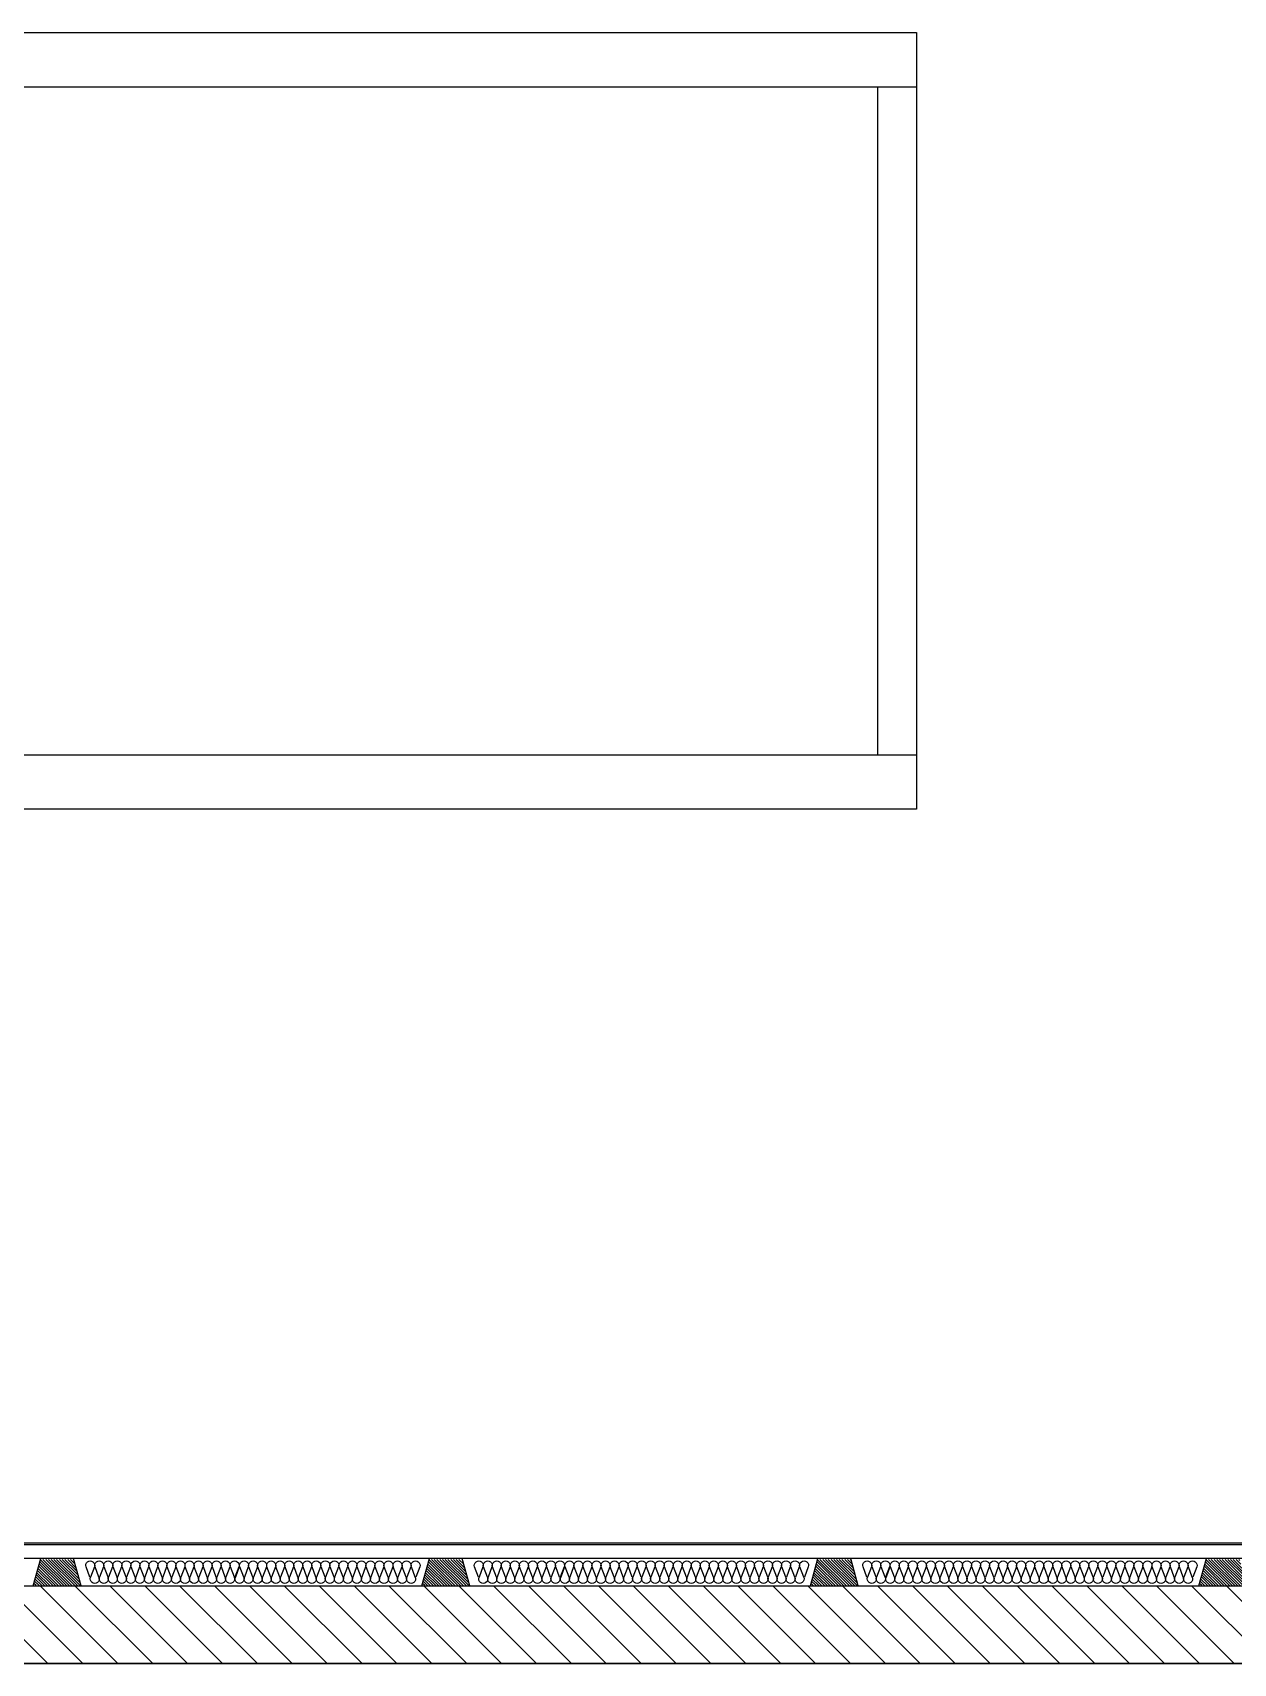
# Model space of a CAD drawing. Header units: millimetres. Extents: x 10 to 76.1, y 10 to 63.5.
# Drawn here: x 38.478 to 40.023, y 22.792 to 24.892 of the extents above; entities that cross this region are included whole.
import ezdxf

# ---------------------------------------------------------------- set-up
doc = ezdxf.new("R2010")
doc.units = ezdxf.units.MM
for name, color, linetype in [('durlok', 3, 'Continuous'), ('lana de vidrio', 2, 'Continuous'), ('Muros', 7, 'Continuous'), ('Relleno', 9, 'Continuous')]:
    doc.layers.add(name, color=color, linetype=linetype)

# ---------------------------------------------------------------- blocks, each defined once
blk = doc.blocks.new('*X8')
at = {"color": 0}
for p, q in [((628.8661, 452.4359), (628.8968, 452.4666)), ((628.8665, 452.4328), (628.9003, 452.4666)), ((628.8674, 452.4408), (628.8932, 452.4666)), ((628.8688, 452.4457), (628.8897, 452.4666)), ((628.87, 452.4328), (628.9038, 452.4666)), ((628.8702, 452.4506), (628.8862, 452.4666)), ((628.8715, 452.4555), (628.8826, 452.4666)), ((628.8729, 452.4604), (628.8791, 452.4666)), ((628.8736, 452.4328), (628.9074, 452.4666)), ((628.8743, 452.4653), (628.8756, 452.4666)), ((628.8771, 452.4328), (628.9109, 452.4666)), ((628.8806, 452.4328), (628.9145, 452.4666)), ((628.8842, 452.4328), (628.9175, 452.4661)), ((628.8877, 452.4328), (628.9183, 452.4633)), ((628.8912, 452.4328), (628.9191, 452.4606)), ((628.8948, 452.4328), (628.9198, 452.4578)), ((628.8983, 452.4328), (628.9206, 452.4551)), ((628.9019, 452.4328), (628.9214, 452.4523)), ((628.9054, 452.4328), (628.9222, 452.4495)), ((628.9089, 452.4328), (628.9229, 452.4468)), ((628.9125, 452.4328), (628.9237, 452.444)), ((628.916, 452.4328), (628.9245, 452.4412)), ((628.9195, 452.4328), (628.9253, 452.4385)), ((628.9231, 452.4328), (628.926, 452.4357)), ((628.9266, 452.4328), (628.9268, 452.4329))]:
    blk.add_line(p, q, dxfattribs=at)

msp = doc.modelspace()

# ---------------------------------------------------------------- hatches: boundary and pattern name
at = {"layer": 'Relleno', "linetype": 'Continuous', "extrusion": (-2.44929e-16, 0, -1)}
h = msp.add_hatch(dxfattribs=at)
h.set_pattern_fill('ANSI31', color=256, scale=0.01, style=0)
h.paths.add_polyline_path([(-34.9032, 22.7923), (-34.9032, 22.8923), (-44.6382, 22.8923), (-44.6382, 22.7923)])

# ---------------------------------------------------------------- linework, layer by layer
at = {"extrusion": (-1.22465e-16, 0, -1)}
msp.add_line((44.134, 22.9473), (36.8856, 22.9473), dxfattribs=at)
at = {"linetype": 'Continuous', "extrusion": (0, 1, 0)}
for p, q in [((36.8856, 22.9453), (44.134, 22.9453)), ((44.134, 22.9273), (36.8856, 22.9273))]:
    msp.add_line(p, q, dxfattribs=at)
at = {"layer": 'durlok'}
for p, q in [((37.6157, 24.8923), (39.6157, 24.8923)), ((39.6157, 24.8923), (39.6157, 23.8923)), ((37.6157, 24.8223), (39.6157, 24.8223)), ((39.5657, 23.9623), (39.5657, 24.8223)), ((37.6157, 23.9623), (39.6157, 23.9623)), ((39.6157, 23.8923), (37.6157, 23.8923))]:
    msp.add_line(p, q, dxfattribs=at)
at = {"layer": 'lana de vidrio', "extrusion": (-1.22465e-16, 0, -1)}
for p, q in [((38.479, 22.8923), (38.4888, 22.9273)), ((38.5407, 22.8923), (38.5309, 22.9273)), ((38.979, 22.8923), (38.9888, 22.9273)), ((39.0407, 22.8923), (39.0309, 22.9273)), ((39.479, 22.8923), (39.4888, 22.9273)), ((39.5407, 22.8923), (39.5309, 22.9273)), ((39.979, 22.8923), (39.9888, 22.9273))]:
    msp.add_line(p, q, dxfattribs=at)
at = {"layer": 'lana de vidrio', "color": 2, "extrusion": (-1.22465e-16, 0, -1)}
for p, q in [((38.5519, 22.9032), (38.5469, 22.9165)), ((38.5577, 22.9165), (38.5527, 22.9032)), ((38.5635, 22.9032), (38.5585, 22.9165)), ((38.5694, 22.9165), (38.5643, 22.9032)), ((38.5752, 22.9032), (38.5701, 22.9165)), ((38.5752, 22.9032), (38.5701, 22.9165)), ((38.581, 22.9165), (38.5759, 22.9032)), ((38.5868, 22.9032), (38.5817, 22.9165)), ((38.5926, 22.9165), (38.5875, 22.9032)), ((38.5984, 22.9032), (38.5933, 22.9165)), ((38.6042, 22.9165), (38.5991, 22.9032)), ((38.61, 22.9032), (38.605, 22.9165)), ((38.6158, 22.9165), (38.6108, 22.9032)), ((38.6216, 22.9032), (38.6166, 22.9165)), ((38.6274, 22.9165), (38.6224, 22.9032)), ((38.6332, 22.9032), (38.6282, 22.9165)), ((38.639, 22.9165), (38.634, 22.9032)), ((38.6448, 22.9032), (38.6398, 22.9165)), ((38.6506, 22.9165), (38.6456, 22.9032)), ((38.6565, 22.9032), (38.6514, 22.9165)), ((38.6623, 22.9165), (38.6572, 22.9032)), ((38.6681, 22.9032), (38.663, 22.9165)), ((38.6739, 22.9165), (38.6688, 22.9032)), ((38.6797, 22.9032), (38.6746, 22.9165)), ((38.6855, 22.9165), (38.6804, 22.9032)), ((38.6913, 22.9032), (38.6862, 22.9165)), ((38.6971, 22.9165), (38.6921, 22.9032)), ((38.7029, 22.9032), (38.6979, 22.9165)), ((38.7087, 22.9165), (38.7037, 22.9032)), ((38.7145, 22.9032), (38.7095, 22.9165)), ((38.7203, 22.9165), (38.7153, 22.9032)), ((38.7261, 22.9032), (38.7211, 22.9165)), ((38.7319, 22.9165), (38.7269, 22.9032)), ((38.7378, 22.9032), (38.7327, 22.9165)), ((38.7436, 22.9165), (38.7385, 22.9032)), ((38.7441, 22.9165), (38.7391, 22.9032)), ((38.7499, 22.9032), (38.7449, 22.9165)), ((38.7557, 22.9165), (38.7507, 22.9032)), ((38.7616, 22.9032), (38.7565, 22.9165)), ((38.7616, 22.9032), (38.7565, 22.9165)), ((38.7674, 22.9165), (38.7623, 22.9032)), ((38.7732, 22.9032), (38.7681, 22.9165)), ((38.779, 22.9165), (38.7739, 22.9032)), ((38.7848, 22.9032), (38.7797, 22.9165)), ((38.7906, 22.9165), (38.7855, 22.9032)), ((38.7964, 22.9032), (38.7913, 22.9165)), ((38.8022, 22.9165), (38.7971, 22.9032)), ((38.808, 22.9032), (38.803, 22.9165)), ((38.8138, 22.9165), (38.8088, 22.9032)), ((38.8196, 22.9032), (38.8146, 22.9165)), ((38.8254, 22.9165), (38.8204, 22.9032)), ((38.8312, 22.9032), (38.8262, 22.9165)), ((38.837, 22.9165), (38.832, 22.9032)), ((38.8428, 22.9032), (38.8378, 22.9165)), ((38.8428, 22.9032), (38.8378, 22.9165)), ((38.8428, 22.9032), (38.8378, 22.9165)), ((38.8487, 22.9165), (38.8436, 22.9032)), ((38.8545, 22.9032), (38.8494, 22.9165)), ((38.8603, 22.9165), (38.8552, 22.9032)), ((38.8661, 22.9032), (38.861, 22.9165)), ((38.8719, 22.9165), (38.8668, 22.9032)), ((38.8777, 22.9032), (38.8726, 22.9165)), ((38.8835, 22.9165), (38.8784, 22.9032)), ((38.8893, 22.9032), (38.8843, 22.9165)), ((38.8951, 22.9165), (38.8901, 22.9032)), ((38.9009, 22.9032), (38.8959, 22.9165)), ((38.9067, 22.9165), (38.9017, 22.9032)), ((38.9125, 22.9032), (38.9075, 22.9165)), ((38.9183, 22.9165), (38.9133, 22.9032)), ((38.9241, 22.9032), (38.9191, 22.9165)), ((38.93, 22.9165), (38.9249, 22.9032)), ((38.93, 22.9165), (38.9249, 22.9032)), ((38.9358, 22.9032), (38.9307, 22.9165)), ((38.9416, 22.9165), (38.9365, 22.9032)), ((38.9474, 22.9032), (38.9423, 22.9165)), ((38.9532, 22.9165), (38.9481, 22.9032)), ((38.959, 22.9032), (38.9539, 22.9165)), ((38.9648, 22.9165), (38.9597, 22.9032)), ((38.9706, 22.9032), (38.9656, 22.9165)), ((38.9764, 22.9165), (38.9714, 22.9032)), ((39.0519, 22.9032), (39.0468, 22.9165)), ((39.0577, 22.9165), (39.0527, 22.9032)), ((39.0635, 22.9032), (39.0585, 22.9165)), ((39.0693, 22.9165), (39.0643, 22.9032)), ((39.0751, 22.9032), (39.0701, 22.9165)), ((39.0809, 22.9165), (39.0759, 22.9032)), ((39.0867, 22.9032), (39.0817, 22.9165)), ((39.0925, 22.9165), (39.0875, 22.9032)), ((39.0984, 22.9032), (39.0933, 22.9165)), ((39.1042, 22.9165), (39.0991, 22.9032)), ((39.11, 22.9032), (39.1049, 22.9165)), ((39.1158, 22.9165), (39.1107, 22.9032)), ((39.1216, 22.9032), (39.1165, 22.9165)), ((39.1274, 22.9165), (39.1223, 22.9032)), ((39.1332, 22.9032), (39.1281, 22.9165)), ((39.139, 22.9165), (39.134, 22.9032)), ((39.1448, 22.9032), (39.1398, 22.9165)), ((39.1506, 22.9165), (39.1456, 22.9032)), ((39.1564, 22.9032), (39.1514, 22.9165)), ((39.1622, 22.9165), (39.1572, 22.9032)), ((39.1628, 22.9165), (39.1578, 22.9032)), ((39.1686, 22.9032), (39.1636, 22.9165)), ((39.1744, 22.9165), (39.1694, 22.9032)), ((39.1802, 22.9032), (39.1752, 22.9165)), ((39.1802, 22.9032), (39.1752, 22.9165)), ((39.186, 22.9165), (39.181, 22.9032)), ((39.1918, 22.9032), (39.1868, 22.9165)), ((39.1976, 22.9165), (39.1926, 22.9032)), ((39.2034, 22.9032), (39.1984, 22.9165)), ((39.2093, 22.9165), (39.2042, 22.9032)), ((39.2151, 22.9032), (39.21, 22.9165)), ((39.2209, 22.9165), (39.2158, 22.9032)), ((39.2267, 22.9032), (39.2216, 22.9165)), ((39.2325, 22.9165), (39.2274, 22.9032)), ((39.2383, 22.9032), (39.2332, 22.9165)), ((39.2441, 22.9165), (39.239, 22.9032)), ((39.2499, 22.9032), (39.2449, 22.9165)), ((39.2557, 22.9165), (39.2507, 22.9032)), ((39.2615, 22.9032), (39.2565, 22.9165)), ((39.2615, 22.9032), (39.2565, 22.9165)), ((39.2615, 22.9032), (39.2565, 22.9165)), ((39.2673, 22.9165), (39.2623, 22.9032)), ((39.2731, 22.9032), (39.2681, 22.9165)), ((39.2789, 22.9165), (39.2739, 22.9032)), ((39.2847, 22.9032), (39.2797, 22.9165)), ((39.2906, 22.9165), (39.2855, 22.9032)), ((39.2964, 22.9032), (39.2913, 22.9165)), ((39.3022, 22.9165), (39.2971, 22.9032)), ((39.308, 22.9032), (39.3029, 22.9165)), ((39.3138, 22.9165), (39.3087, 22.9032)), ((39.3196, 22.9032), (39.3145, 22.9165)), ((39.3254, 22.9165), (39.3203, 22.9032)), ((39.3312, 22.9032), (39.3262, 22.9165)), ((39.337, 22.9165), (39.332, 22.9032)), ((39.3428, 22.9032), (39.3378, 22.9165)), ((39.3486, 22.9165), (39.3436, 22.9032)), ((39.3486, 22.9165), (39.3436, 22.9032)), ((39.3544, 22.9032), (39.3494, 22.9165)), ((39.3602, 22.9165), (39.3552, 22.9032)), ((39.366, 22.9032), (39.361, 22.9165)), ((39.3719, 22.9165), (39.3668, 22.9032)), ((39.3777, 22.9032), (39.3726, 22.9165)), ((39.3835, 22.9165), (39.3784, 22.9032)), ((39.3893, 22.9032), (39.3842, 22.9165)), ((39.3951, 22.9165), (39.39, 22.9032)), ((39.4009, 22.9032), (39.3958, 22.9165)), ((39.4067, 22.9165), (39.4016, 22.9032)), ((39.4125, 22.9032), (39.4074, 22.9165)), ((39.4125, 22.9032), (39.4074, 22.9165)), ((39.4183, 22.9165), (39.4133, 22.9032)), ((39.4241, 22.9032), (39.4191, 22.9165)), ((39.4299, 22.9165), (39.4249, 22.9032)), ((39.4357, 22.9032), (39.4307, 22.9165)), ((39.4415, 22.9165), (39.4365, 22.9032)), ((39.4473, 22.9032), (39.4423, 22.9165)), ((39.4531, 22.9165), (39.4481, 22.9032)), ((39.459, 22.9032), (39.4539, 22.9165)), ((39.4648, 22.9165), (39.4597, 22.9032)), ((39.4706, 22.9032), (39.4655, 22.9165)), ((39.4764, 22.9165), (39.4713, 22.9032)), ((39.5519, 22.9032), (39.5468, 22.9165)), ((39.5577, 22.9165), (39.5526, 22.9032)), ((39.5635, 22.9032), (39.5584, 22.9165)), ((39.5693, 22.9165), (39.5642, 22.9032)), ((39.5751, 22.9032), (39.57, 22.9165)), ((39.5809, 22.9165), (39.5759, 22.9032)), ((39.5815, 22.9165), (39.5764, 22.9032)), ((39.5873, 22.9032), (39.5822, 22.9165)), ((39.5931, 22.9165), (39.588, 22.9032)), ((39.5989, 22.9032), (39.5938, 22.9165)), ((39.5989, 22.9032), (39.5938, 22.9165)), ((39.6047, 22.9165), (39.5996, 22.9032)), ((39.6105, 22.9032), (39.6055, 22.9165)), ((39.6163, 22.9165), (39.6113, 22.9032)), ((39.6221, 22.9032), (39.6171, 22.9165)), ((39.6279, 22.9165), (39.6229, 22.9032)), ((39.6337, 22.9032), (39.6287, 22.9165)), ((39.6395, 22.9165), (39.6345, 22.9032)), ((39.6453, 22.9032), (39.6403, 22.9165)), ((39.6512, 22.9165), (39.6461, 22.9032)), ((39.657, 22.9032), (39.6519, 22.9165)), ((39.6628, 22.9165), (39.6577, 22.9032)), ((39.6686, 22.9032), (39.6635, 22.9165)), ((39.6744, 22.9165), (39.6693, 22.9032)), ((39.6802, 22.9032), (39.6751, 22.9165)), ((39.6802, 22.9032), (39.6751, 22.9165)), ((39.6802, 22.9032), (39.6751, 22.9165)), ((39.686, 22.9165), (39.6809, 22.9032)), ((39.6918, 22.9032), (39.6868, 22.9165)), ((39.6976, 22.9165), (39.6926, 22.9032)), ((39.7034, 22.9032), (39.6984, 22.9165)), ((39.7092, 22.9165), (39.7042, 22.9032)), ((39.715, 22.9032), (39.71, 22.9165)), ((39.7208, 22.9165), (39.7158, 22.9032)), ((39.7266, 22.9032), (39.7216, 22.9165)), ((39.7325, 22.9165), (39.7274, 22.9032)), ((39.7383, 22.9032), (39.7332, 22.9165)), ((39.7441, 22.9165), (39.739, 22.9032)), ((39.7499, 22.9032), (39.7448, 22.9165)), ((39.7557, 22.9165), (39.7506, 22.9032)), ((39.7615, 22.9032), (39.7564, 22.9165)), ((39.7673, 22.9165), (39.7622, 22.9032)), ((39.7673, 22.9165), (39.7622, 22.9032)), ((39.7731, 22.9032), (39.768, 22.9165)), ((39.7789, 22.9165), (39.7739, 22.9032)), ((39.7847, 22.9032), (39.7797, 22.9165)), ((39.7905, 22.9165), (39.7855, 22.9032)), ((39.7963, 22.9032), (39.7913, 22.9165)), ((39.8021, 22.9165), (39.7971, 22.9032)), ((39.8079, 22.9032), (39.8029, 22.9165)), ((39.8137, 22.9165), (39.8087, 22.9032)), ((39.8196, 22.9032), (39.8145, 22.9165)), ((39.8254, 22.9165), (39.8203, 22.9032)), ((39.8312, 22.9032), (39.8261, 22.9165)), ((39.8312, 22.9032), (39.8261, 22.9165)), ((39.837, 22.9165), (39.8319, 22.9032)), ((39.8428, 22.9032), (39.8377, 22.9165)), ((39.8486, 22.9165), (39.8435, 22.9032)), ((39.8544, 22.9032), (39.8493, 22.9165)), ((39.8602, 22.9165), (39.8552, 22.9032)), ((39.866, 22.9032), (39.861, 22.9165)), ((39.8718, 22.9165), (39.8668, 22.9032)), ((39.8776, 22.9032), (39.8726, 22.9165)), ((39.8834, 22.9165), (39.8784, 22.9032)), ((39.8892, 22.9032), (39.8842, 22.9165)), ((39.895, 22.9165), (39.89, 22.9032)), ((39.9009, 22.9032), (39.8958, 22.9165)), ((39.9067, 22.9165), (39.9016, 22.9032)), ((39.9125, 22.9032), (39.9074, 22.9165)), ((39.9183, 22.9165), (39.9132, 22.9032)), ((39.9241, 22.9032), (39.919, 22.9165)), ((39.9299, 22.9165), (39.9248, 22.9032)), ((39.9357, 22.9032), (39.9306, 22.9165)), ((39.9415, 22.9165), (39.9365, 22.9032)), ((39.9473, 22.9032), (39.9423, 22.9165)), ((39.9531, 22.9165), (39.9481, 22.9032)), ((39.9589, 22.9032), (39.9539, 22.9165)), ((39.9647, 22.9165), (39.9597, 22.9032)), ((39.9705, 22.9032), (39.9655, 22.9165)), ((39.9763, 22.9165), (39.9713, 22.9032))]:
    msp.add_line(p, q, dxfattribs=at)
for centre, start, end in [((-38.5523, 22.9186), 339.2034, 200.7966), ((-38.5639, 22.9186), 339.2034, 200.7966), ((-38.5755, 22.9186), 339.2034, 200.7966), ((-38.5872, 22.9186), 339.2034, 200.7966), ((-38.5988, 22.9186), 339.2034, 200.7966), ((-38.6104, 22.9186), 339.2034, 200.7966), ((-38.622, 22.9186), 339.2034, 200.7966), ((-38.6336, 22.9186), 339.2034, 200.7966), ((-38.6452, 22.9186), 339.2034, 200.7966), ((-38.6568, 22.9186), 339.2034, 200.7966), ((-38.6684, 22.9186), 339.2034, 200.7966), ((-38.6801, 22.9186), 339.2034, 200.7966), ((-38.6917, 22.9186), 339.2034, 200.7966), ((-38.7033, 22.9186), 339.2034, 200.7966), ((-38.7149, 22.9186), 339.2034, 200.7966), ((-38.7265, 22.9186), 339.2034, 200.7966), ((-38.7381, 22.9186), 339.2034, 200.7966), ((-38.7503, 22.9186), 339.2034, 200.7966), ((-38.7619, 22.9186), 339.2034, 200.7966), ((-38.7735, 22.9186), 339.2034, 200.7966), ((-38.7852, 22.9186), 339.2034, 200.7966), ((-38.7968, 22.9186), 339.2034, 200.7966), ((-38.8084, 22.9186), 339.2034, 200.7966), ((-38.82, 22.9186), 339.2034, 200.7966), ((-38.8316, 22.9186), 339.2034, 200.7966), ((-38.8432, 22.9186), 339.2034, 200.7966), ((-38.8548, 22.9186), 339.2034, 200.7966), ((-38.8665, 22.9186), 339.2034, 200.7966), ((-38.8781, 22.9186), 339.2034, 200.7966), ((-38.8897, 22.9186), 339.2034, 200.7966), ((-38.9013, 22.9186), 339.2034, 200.7966), ((-38.9129, 22.9186), 339.2034, 200.7966), ((-38.9245, 22.9186), 339.2034, 200.7966), ((-38.9361, 22.9186), 339.2034, 200.7966), ((-38.9478, 22.9186), 339.2034, 200.7966), ((-38.9594, 22.9186), 339.2034, 200.7966), ((-38.971, 22.9186), 339.2034, 200.7966), ((-39.0523, 22.9186), 339.2034, 200.7966), ((-39.0639, 22.9186), 339.2034, 200.7966), ((-39.0755, 22.9186), 339.2034, 200.7966), ((-39.0871, 22.9186), 339.2034, 200.7966), ((-39.0987, 22.9186), 339.2034, 200.7966), ((-39.1103, 22.9186), 339.2034, 200.7966), ((-39.122, 22.9186), 339.2034, 200.7966), ((-39.1336, 22.9186), 339.2034, 200.7966), ((-39.1452, 22.9186), 339.2034, 200.7966), ((-39.1568, 22.9186), 339.2034, 200.7966), ((-39.169, 22.9186), 339.2034, 200.7966), ((-39.1806, 22.9186), 339.2034, 200.7966), ((-39.1922, 22.9186), 339.2034, 200.7966), ((-39.2038, 22.9186), 339.2034, 200.7966), ((-39.2154, 22.9186), 339.2034, 200.7966), ((-39.2271, 22.9186), 339.2034, 200.7966), ((-39.2387, 22.9186), 339.2034, 200.7966), ((-39.2503, 22.9186), 339.2034, 200.7966), ((-39.2619, 22.9186), 339.2034, 200.7966), ((-39.2735, 22.9186), 339.2034, 200.7966), ((-39.2851, 22.9186), 339.2034, 200.7966), ((-39.2967, 22.9186), 339.2034, 200.7966), ((-39.3084, 22.9186), 339.2034, 200.7966), ((-39.32, 22.9186), 339.2034, 200.7966), ((-39.3316, 22.9186), 339.2034, 200.7966), ((-39.3432, 22.9186), 339.2034, 200.7966), ((-39.3548, 22.9186), 339.2034, 200.7966), ((-39.3664, 22.9186), 339.2034, 200.7966), ((-39.378, 22.9186), 339.2034, 200.7966), ((-39.3897, 22.9186), 339.2034, 200.7966), ((-39.4013, 22.9186), 339.2034, 200.7966), ((-39.4129, 22.9186), 339.2034, 200.7966), ((-39.4245, 22.9186), 339.2034, 200.7966), ((-39.4361, 22.9186), 339.2034, 200.7966), ((-39.4477, 22.9186), 339.2034, 200.7966), ((-39.4593, 22.9186), 339.2034, 200.7966), ((-39.4709, 22.9186), 339.2034, 200.7966), ((-39.5522, 22.9186), 339.2034, 200.7966), ((-39.5639, 22.9186), 339.2034, 200.7966), ((-39.5755, 22.9186), 339.2034, 200.7966), ((-39.5877, 22.9186), 339.2034, 200.7966), ((-39.5993, 22.9186), 339.2034, 200.7966), ((-39.6109, 22.9186), 339.2034, 200.7966), ((-39.6225, 22.9186), 339.2034, 200.7966), ((-39.6341, 22.9186), 339.2034, 200.7966), ((-39.6457, 22.9186), 339.2034, 200.7966), ((-39.6573, 22.9186), 339.2034, 200.7966), ((-39.669, 22.9186), 339.2034, 200.7966), ((-39.6806, 22.9186), 339.2034, 200.7966), ((-39.6922, 22.9186), 339.2034, 200.7966), ((-39.7038, 22.9186), 339.2034, 200.7966), ((-39.7154, 22.9186), 339.2034, 200.7966), ((-39.727, 22.9186), 339.2034, 200.7966), ((-39.7386, 22.9186), 339.2034, 200.7966), ((-39.7503, 22.9186), 339.2034, 200.7966), ((-39.7619, 22.9186), 339.2034, 200.7966), ((-39.7735, 22.9186), 339.2034, 200.7966), ((-39.7851, 22.9186), 339.2034, 200.7966), ((-39.7967, 22.9186), 339.2034, 200.7966), ((-39.8083, 22.9186), 339.2034, 200.7966), ((-39.8199, 22.9186), 339.2034, 200.7966), ((-39.8315, 22.9186), 339.2034, 200.7966), ((-39.8432, 22.9186), 339.2034, 200.7966), ((-39.8548, 22.9186), 339.2034, 200.7966), ((-39.8664, 22.9186), 339.2034, 200.7966), ((-39.878, 22.9186), 339.2034, 200.7966), ((-39.8896, 22.9186), 339.2034, 200.7966), ((-39.9012, 22.9186), 339.2034, 200.7966), ((-39.9128, 22.9186), 339.2034, 200.7966), ((-39.9245, 22.9186), 339.2034, 200.7966), ((-39.9361, 22.9186), 339.2034, 200.7966), ((-39.9477, 22.9186), 339.2034, 200.7966), ((-39.9593, 22.9186), 339.2034, 200.7966), ((-39.9709, 22.9186), 339.2034, 200.7966), ((-38.5581, 22.9011), 159.2034, 20.7966), ((-38.5697, 22.9011), 159.2034, 20.7966), ((-38.5813, 22.9011), 159.2034, 20.7966), ((-38.593, 22.9011), 159.2034, 20.7966), ((-38.6046, 22.9011), 159.2034, 20.7966), ((-38.6162, 22.9011), 159.2034, 20.7966), ((-38.6278, 22.9011), 159.2034, 20.7966), ((-38.6394, 22.9011), 159.2034, 20.7966), ((-38.651, 22.9011), 159.2034, 20.7966), ((-38.6626, 22.9011), 159.2034, 20.7966), ((-38.6743, 22.9011), 159.2034, 20.7966), ((-38.6859, 22.9011), 159.2034, 20.7966), ((-38.6975, 22.9011), 159.2034, 20.7966), ((-38.7091, 22.9011), 159.2034, 20.7966), ((-38.7207, 22.9011), 159.2034, 20.7966), ((-38.7323, 22.9011), 159.2034, 20.7966), ((-38.7445, 22.9011), 159.2034, 20.7966), ((-38.7561, 22.9011), 159.2034, 20.7966), ((-38.7677, 22.9011), 159.2034, 20.7966), ((-38.7794, 22.9011), 159.2034, 20.7966), ((-38.791, 22.9011), 159.2034, 20.7966), ((-38.8026, 22.9011), 159.2034, 20.7966), ((-38.8142, 22.9011), 159.2034, 20.7966), ((-38.8258, 22.9011), 159.2034, 20.7966), ((-38.8374, 22.9011), 159.2034, 20.7966), ((-38.849, 22.9011), 159.2034, 20.7966), ((-38.8606, 22.9011), 159.2034, 20.7966), ((-38.8723, 22.9011), 159.2034, 20.7966), ((-38.8839, 22.9011), 159.2034, 20.7966), ((-38.8955, 22.9011), 159.2034, 20.7966), ((-38.9071, 22.9011), 159.2034, 20.7966), ((-38.9187, 22.9011), 159.2034, 20.7966), ((-38.9303, 22.9011), 159.2034, 20.7966), ((-38.9419, 22.9011), 159.2034, 20.7966), ((-38.9536, 22.9011), 159.2034, 20.7966), ((-38.9652, 22.9011), 159.2034, 20.7966), ((-39.0581, 22.9011), 159.2034, 20.7966), ((-39.0697, 22.9011), 159.2034, 20.7966), ((-39.0813, 22.9011), 159.2034, 20.7966), ((-39.0929, 22.9011), 159.2034, 20.7966), ((-39.1045, 22.9011), 159.2034, 20.7966), ((-39.1162, 22.9011), 159.2034, 20.7966), ((-39.1278, 22.9011), 159.2034, 20.7966), ((-39.1394, 22.9011), 159.2034, 20.7966), ((-39.151, 22.9011), 159.2034, 20.7966), ((-39.1632, 22.9011), 159.2034, 20.7966), ((-39.1748, 22.9011), 159.2034, 20.7966), ((-39.1864, 22.9011), 159.2034, 20.7966), ((-39.198, 22.9011), 159.2034, 20.7966), ((-39.2096, 22.9011), 159.2034, 20.7966), ((-39.2212, 22.9011), 159.2034, 20.7966), ((-39.2329, 22.9011), 159.2034, 20.7966), ((-39.2445, 22.9011), 159.2034, 20.7966), ((-39.2561, 22.9011), 159.2034, 20.7966), ((-39.2677, 22.9011), 159.2034, 20.7966), ((-39.2793, 22.9011), 159.2034, 20.7966), ((-39.2909, 22.9011), 159.2034, 20.7966), ((-39.3025, 22.9011), 159.2034, 20.7966), ((-39.3142, 22.9011), 159.2034, 20.7966), ((-39.3258, 22.9011), 159.2034, 20.7966), ((-39.3374, 22.9011), 159.2034, 20.7966), ((-39.349, 22.9011), 159.2034, 20.7966), ((-39.3606, 22.9011), 159.2034, 20.7966), ((-39.3722, 22.9011), 159.2034, 20.7966), ((-39.3838, 22.9011), 159.2034, 20.7966), ((-39.3955, 22.9011), 159.2034, 20.7966), ((-39.4071, 22.9011), 159.2034, 20.7966), ((-39.4187, 22.9011), 159.2034, 20.7966), ((-39.4303, 22.9011), 159.2034, 20.7966), ((-39.4419, 22.9011), 159.2034, 20.7966), ((-39.4535, 22.9011), 159.2034, 20.7966), ((-39.4651, 22.9011), 159.2034, 20.7966), ((-39.5581, 22.9011), 159.2034, 20.7966), ((-39.5697, 22.9011), 159.2034, 20.7966), ((-39.5818, 22.9011), 159.2034, 20.7966), ((-39.5935, 22.9011), 159.2034, 20.7966), ((-39.6051, 22.9011), 159.2034, 20.7966), ((-39.6167, 22.9011), 159.2034, 20.7966), ((-39.6283, 22.9011), 159.2034, 20.7966), ((-39.6399, 22.9011), 159.2034, 20.7966), ((-39.6515, 22.9011), 159.2034, 20.7966), ((-39.6631, 22.9011), 159.2034, 20.7966), ((-39.6748, 22.9011), 159.2034, 20.7966), ((-39.6864, 22.9011), 159.2034, 20.7966), ((-39.698, 22.9011), 159.2034, 20.7966), ((-39.7096, 22.9011), 159.2034, 20.7966), ((-39.7212, 22.9011), 159.2034, 20.7966), ((-39.7328, 22.9011), 159.2034, 20.7966), ((-39.7444, 22.9011), 159.2034, 20.7966), ((-39.7561, 22.9011), 159.2034, 20.7966), ((-39.7677, 22.9011), 159.2034, 20.7966), ((-39.7793, 22.9011), 159.2034, 20.7966), ((-39.7909, 22.9011), 159.2034, 20.7966), ((-39.8025, 22.9011), 159.2034, 20.7966), ((-39.8141, 22.9011), 159.2034, 20.7966), ((-39.8257, 22.9011), 159.2034, 20.7966), ((-39.8374, 22.9011), 159.2034, 20.7966), ((-39.849, 22.9011), 159.2034, 20.7966), ((-39.8606, 22.9011), 159.2034, 20.7966), ((-39.8722, 22.9011), 159.2034, 20.7966), ((-39.8838, 22.9011), 159.2034, 20.7966), ((-39.8954, 22.9011), 159.2034, 20.7966), ((-39.907, 22.9011), 159.2034, 20.7966), ((-39.9187, 22.9011), 159.2034, 20.7966), ((-39.9303, 22.9011), 159.2034, 20.7966), ((-39.9419, 22.9011), 159.2034, 20.7966), ((-39.9535, 22.9011), 159.2034, 20.7966), ((-39.9651, 22.9011), 159.2034, 20.7966)]:
    msp.add_arc(centre, 0.00581, start, end, dxfattribs=at)
at = {"layer": 'Muros', "linetype": 'Continuous', "extrusion": (0, 1, 0)}
for p, q in [((35.1082, 22.8923), (44.4332, 22.8923)), ((44.6382, 22.7923), (34.9032, 22.7923))]:
    msp.add_line(p, q, dxfattribs=at)
at = {"layer": 'Muros', "linetype": 'Continuous', "extrusion": (-1.22465e-16, 0, -1)}
msp.add_line((34.9032, 22.7923), (44.6382, 22.7923), dxfattribs=at)

# ---------------------------------------------------------------- block references
at = {"layer": 'lana de vidrio', "extrusion": (-1.22465e-16, 0, -1)}
for p in [(-667.4059, -429.5404), (-667.9059, -429.5404), (-668.4059, -429.5404), (-668.9059, -429.5404)]:
    msp.add_blockref('*X8', p, dxfattribs=at)

doc.saveas('drawing.dxf')
